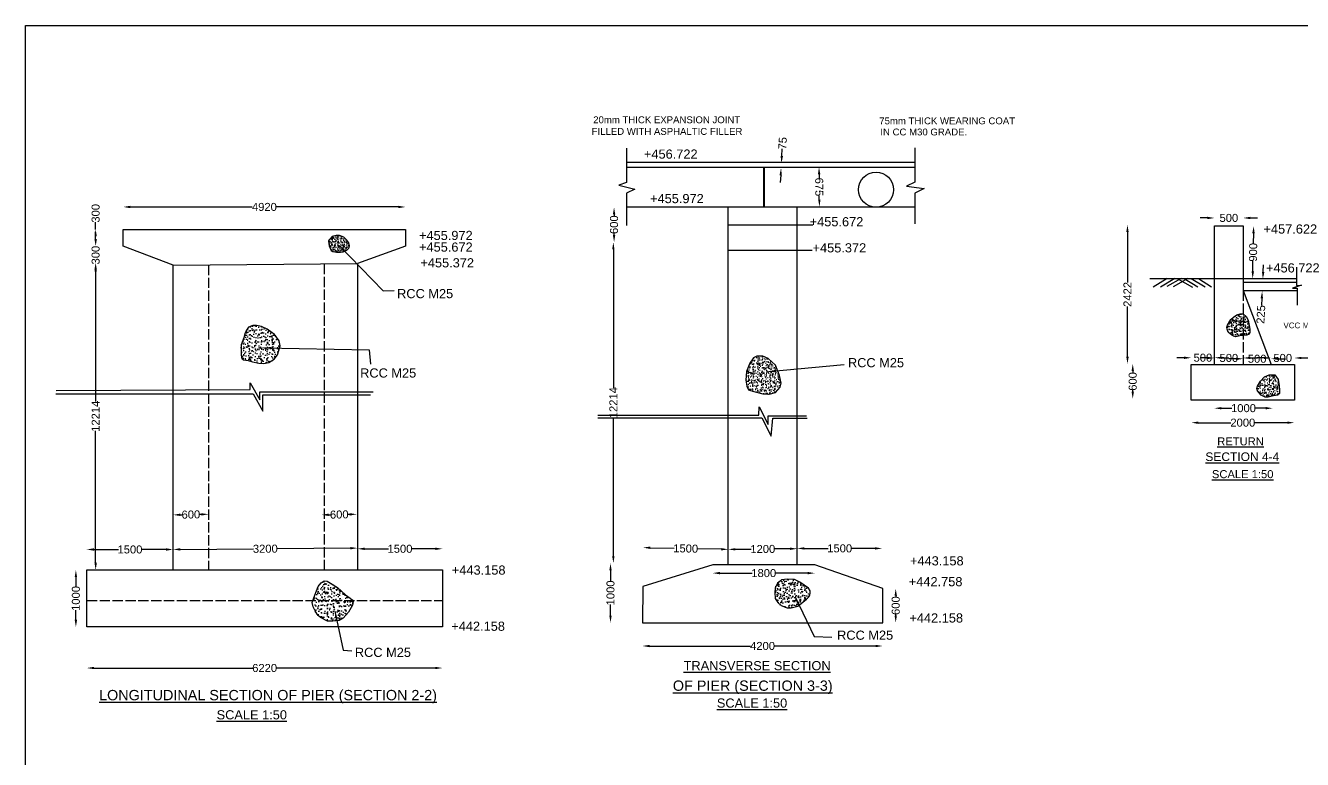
# Model space of a CAD drawing. Header units: millimetres. Extents: x 1974 to 36767, y 1603 to 27337.
# Drawn here: x 1974 to 24305, y 14507 to 27337 of the extents above; entities that cross this region are included whole.
import ezdxf

# ---------------------------------------------------------------- set-up
doc = ezdxf.new("R2010")
doc.units = ezdxf.units.MM
doc.header["$MEASUREMENT"] = 0
doc.linetypes.add('ACAD_ISO02W100', pattern=[15, 12, -3])
for name, color, linetype in [('DIMENSION', 7, 'Continuous'), ('DRAWING', 7, 'Continuous'), ('TEXT', 7, 'Continuous')]:
    doc.layers.add(name, color=color, linetype=linetype)
doc.styles.get("Standard").update_dxf_attribs({"font": 'arial.ttf'})
doc.dimstyles.get("Standard").update_dxf_attribs({"dimtxt": 140, "dimasz": 125, "dimexe": 0.18, "dimexo": 0.0625, "dimgap": 0.09, "dimtad": 0, "dimdec": 0, "dimzin": 0, "dimdsep": 46, "dimtxsty": 'Standard', "dimcen": 0.09, "dimse1": 1, "dimse2": 1, "dimadec": 0, "dimazin": 0, "dimtfac": 1, "dimtdec": 0, "dimtofl": 0, "dimtmove": 0, "dimatfit": 3, "dimfxl": 1, "dimtolj": 1, "dimtzin": 0, "dimarcsym": 0})
pattern_1 = [(50, (0, 0), (143.45204, -12.55043), [15, -165]), (355, (0, 0), (-27.7503, 150.4384), [12, -132]), (100.4514, (11.95, -1.05), (115.7019, 137.8879), [12.748, -140.2284]), (46.1842, (0, 40), (213.4482, -33.1038), [22.5, -247.5]), (96.6356, (17.79, 37.24), (186.9325, 194.8236), [19.122, -210.3426]), (351.1842, (0, 40), (186.9324, 194.8237), [18, -198]), (21, (20, 30), (119.3814, -80.5238), [15, -165]), (326, (20, 30), (48.6631, 145.03), [12, -132]), (71.4514, (29.95, 23.29), (168.0445, 64.5061), [12.748, -140.2284]), (37.5, (0, 0), (2.43197, 66.57877), [0, -130.4, 0, -134, 0, -132.5]), (7.5, (0, 0), (52.6139, 78.88234), [0, -76.4, 0, -127.4, 0, -50.5]), (327.5, (-44.6, 0), (106.76449, -4.51097), [0, -50, 0, -156, 0, -207]), (317.5, (-64.6, 0), (116.63723, 20.021), [0, -65, 0, -103.6, 0, -147])]
pattern_2 = [(50, (0, 0), (107.58903, -9.41282), [11.25, -123.75]), (355, (0, 0), (-20.8127, 112.82882), [9, -99]), (100.4514, (8.97, -0.78), (86.7764, 103.41593), [9.56103, -105.1713]), (46.1842, (0, 30), (160.08616, -24.82785), [16.875, -185.625]), (96.6356, (13.34, 27.93), (140.1994, 146.1177), [14.34154, -157.75695]), (351.1842, (0, 30), (140.1993, 146.1178), [13.5, -148.5]), (21, (15, 22.5), (89.53606, -60.39283), [11.25, -123.75]), (326, (15, 22.5), (36.4973, 108.7725), [9, -99]), (71.4514, (22.46, 17.47), (126.0334, 48.37957), [9.56103, -105.1713]), (37.5, (0, 0), (1.82398, 49.93408), [0, -97.8, 0, -100.5, 0, -99.375]), (7.5, (0, 0), (39.46043, 59.16176), [0, -57.3, 0, -95.55, 0, -37.875]), (327.5, (-33.45, 0), (80.073365, -3.38323), [0, -37.5, 0, -117, 0, -155.25]), (317.5, (-48.45, 0), (87.47793, 15.01575), [0, -48.75, 0, -77.7, 0, -110.25])]

# ---------------------------------------------------------------- blocks, each defined once
blk = doc.blocks.new('*D2')
at = {"layer": 'Defpoints', "color": 0, "transparency": 16777216}
for p in [(8618, 24165), (3684, 23770), (8618, 23770)]:
    blk.add_point(p, dxfattribs=at)
at = {"layer": 'DIMENSION', "color": 0, "lineweight": -2, "transparency": 16777216}
for p, q in [((3809, 24165), (5939, 24165)), ((8493, 24165), (6362, 24165))]:
    blk.add_line(p, q, dxfattribs=at)
at = {"layer": 'DIMENSION', "color": 0, "transparency": 16777216}
for points in [[(3809, 24186), (3809, 24144), (3684, 24165)], [(8493, 24186), (8493, 24144), (8618, 24165)]]:
    blk.add_solid(points, dxfattribs=at)
at = {"layer": 'DIMENSION', "color": 0, "transparency": 16777216, "insert": (6151, 24165), "char_height": 140, "attachment_point": 5}
blk.add_mtext('\\A1;4920', dxfattribs=at)
blk = doc.blocks.new('*D3')
at = {"layer": 'Defpoints', "color": 0, "transparency": 16777216}
for p in [(3045, 16823), (9265, 16823), (9265, 16105)]:
    blk.add_point(p, dxfattribs=at)
at = {"layer": 'DIMENSION', "color": 0, "lineweight": -2, "transparency": 16777216}
for p, q in [((3170, 16105), (5946, 16105)), ((9140, 16105), (6364, 16105))]:
    blk.add_line(p, q, dxfattribs=at)
at = {"layer": 'DIMENSION', "color": 0, "transparency": 16777216}
for points in [[(3170, 16126), (3170, 16085), (3045, 16105)], [(9140, 16126), (9140, 16085), (9265, 16105)]]:
    blk.add_solid(points, dxfattribs=at)
at = {"layer": 'DIMENSION', "color": 0, "transparency": 16777216, "insert": (6155, 16105), "char_height": 140, "attachment_point": 5}
blk.add_mtext('\\A1;6220', dxfattribs=at)
blk = doc.blocks.new('*D4')
at = {"layer": 'Defpoints', "color": 0, "transparency": 16777216}
for p in [(2854, 17819), (3045, 17819), (3045, 16823)]:
    blk.add_point(p, dxfattribs=at)
at = {"layer": 'DIMENSION', "color": 0, "lineweight": -2, "transparency": 16777216}
for p, q in [((2854, 17694), (2854, 17524)), ((2854, 16948), (2854, 17119))]:
    blk.add_line(p, q, dxfattribs=at)
at = {"layer": 'DIMENSION', "color": 0, "transparency": 16777216}
for points in [[(2833, 17694), (2875, 17694), (2854, 17819)], [(2833, 16948), (2875, 16948), (2854, 16823)]]:
    blk.add_solid(points, dxfattribs=at)
at = {"layer": 'DIMENSION', "color": 0, "transparency": 16777216, "insert": (2854, 17321), "char_height": 140, "attachment_point": 5, "rotation": 90}
blk.add_mtext('\\A1;1000', dxfattribs=at)
blk = doc.blocks.new('*D5')
at = {"layer": 'Defpoints', "color": 0, "transparency": 16777216}
for p in [(4555, 18177), (3045, 17819), (4555, 17819)]:
    blk.add_point(p, dxfattribs=at)
at = {"layer": 'DIMENSION', "color": 0, "lineweight": -2, "transparency": 16777216}
for p, q in [((3170, 18177), (3598, 18177)), ((4430, 18177), (4002, 18177))]:
    blk.add_line(p, q, dxfattribs=at)
at = {"layer": 'DIMENSION', "color": 0, "transparency": 16777216}
for points in [[(3170, 18198), (3170, 18156), (3045, 18177)], [(4430, 18198), (4430, 18156), (4555, 18177)]]:
    blk.add_solid(points, dxfattribs=at)
at = {"layer": 'DIMENSION', "color": 0, "transparency": 16777216, "insert": (3800, 18177), "char_height": 140, "attachment_point": 5}
blk.add_mtext('\\A1;1500', dxfattribs=at)
blk = doc.blocks.new('*D6')
at = {"layer": 'Defpoints', "color": 0, "transparency": 16777216}
for p in [(4555, 18821), (5173, 18832), (5174, 18793)]:
    blk.add_point(p, dxfattribs=at)
at = {"layer": 'DIMENSION', "color": 0, "lineweight": -2, "transparency": 16777216}
for p, q in [((4680, 18784), (4710, 18785)), ((5049, 18791), (5019, 18791))]:
    blk.add_line(p, q, dxfattribs=at)
at = {"layer": 'DIMENSION', "color": 0, "transparency": 16777216}
for points in [[(4680, 18805), (4681, 18763), (4555, 18782)], [(5048, 18812), (5049, 18770), (5174, 18793)]]:
    blk.add_solid(points, dxfattribs=at)
at = {"layer": 'DIMENSION', "color": 0, "transparency": 16777216, "insert": (4865, 18788), "char_height": 140, "attachment_point": 5, "rotation": 1.0738}
blk.add_mtext('\\A1;600', dxfattribs=at)
blk = doc.blocks.new('*D7')
at = {"layer": 'Defpoints', "color": 0, "transparency": 16777216}
for p in [(4555, 18177), (7779, 18201), (7779, 18200)]:
    blk.add_point(p, dxfattribs=at)
at = {"layer": 'DIMENSION', "color": 0, "lineweight": -2, "transparency": 16777216}
for p, q in [((4680, 18179), (5958, 18188)), ((7654, 18200), (6376, 18191))]:
    blk.add_line(p, q, dxfattribs=at)
at = {"layer": 'DIMENSION', "color": 0, "transparency": 16777216}
for points in [[(4679, 18200), (4680, 18158), (4555, 18178)], [(7654, 18221), (7654, 18179), (7779, 18201)]]:
    blk.add_solid(points, dxfattribs=at)
at = {"layer": 'DIMENSION', "color": 0, "transparency": 16777216, "insert": (6167, 18190), "char_height": 140, "attachment_point": 5, "rotation": 0.412}
blk.add_mtext('\\A1;3200', dxfattribs=at)
blk = doc.blocks.new('*D8')
at = {"layer": 'Defpoints', "color": 0, "transparency": 16777216}
for p in [(9265, 18189), (7779, 17819), (9265, 17819)]:
    blk.add_point(p, dxfattribs=at)
at = {"layer": 'DIMENSION', "color": 0, "lineweight": -2, "transparency": 16777216}
for p, q in [((7904, 18189), (8320, 18189)), ((9140, 18189), (8725, 18189))]:
    blk.add_line(p, q, dxfattribs=at)
at = {"layer": 'DIMENSION', "color": 0, "transparency": 16777216}
for points in [[(7904, 18210), (7904, 18168), (7779, 18189)], [(9140, 18210), (9140, 18168), (9265, 18189)]]:
    blk.add_solid(points, dxfattribs=at)
at = {"layer": 'DIMENSION', "color": 0, "transparency": 16777216, "insert": (8522, 18189), "char_height": 140, "attachment_point": 5}
blk.add_mtext('\\A1;1500', dxfattribs=at)
blk = doc.blocks.new('*D9')
at = {"layer": 'Defpoints', "color": 0, "transparency": 16777216}
for p in [(7150, 18821), (7768, 18832), (7769, 18793)]:
    blk.add_point(p, dxfattribs=at)
at = {"layer": 'DIMENSION', "color": 0, "lineweight": -2, "transparency": 16777216}
for p, q in [((7275, 18784), (7305, 18785)), ((7644, 18791), (7615, 18791))]:
    blk.add_line(p, q, dxfattribs=at)
at = {"layer": 'DIMENSION', "color": 0, "transparency": 16777216}
for points in [[(7275, 18805), (7276, 18763), (7150, 18782)], [(7644, 18812), (7644, 18770), (7769, 18793)]]:
    blk.add_solid(points, dxfattribs=at)
at = {"layer": 'DIMENSION', "color": 0, "transparency": 16777216, "insert": (7460, 18788), "char_height": 140, "attachment_point": 5, "rotation": 1.0738}
blk.add_mtext('\\A1;600', dxfattribs=at)
blk = doc.blocks.new('*D10')
at = {"layer": 'Defpoints', "color": 0, "transparency": 16777216}
for p in [(3045, 23193), (3200, 23193), (3045, 17819)]:
    blk.add_point(p, dxfattribs=at)
at = {"layer": 'DIMENSION', "color": 0, "lineweight": -2, "transparency": 16777216}
for p, q in [((3200, 23068), (3200, 20763)), ((3200, 17944), (3200, 20250))]:
    blk.add_line(p, q, dxfattribs=at)
at = {"layer": 'DIMENSION', "color": 0, "transparency": 16777216}
for points in [[(3179, 23068), (3221, 23068), (3200, 23193)], [(3179, 17944), (3221, 17944), (3200, 17819)]]:
    blk.add_solid(points, dxfattribs=at)
at = {"layer": 'DIMENSION', "color": 0, "transparency": 16777216, "insert": (3200, 20506), "char_height": 140, "attachment_point": 5, "rotation": 90}
blk.add_mtext('\\A1;12214', dxfattribs=at)
blk = doc.blocks.new('*D11')
at = {"layer": 'Defpoints', "color": 0, "transparency": 16777216}
for p in [(2746, 23479), (2746, 23167), (3200, 23167)]:
    blk.add_point(p, dxfattribs=at)
at = {"layer": 'DIMENSION', "color": 0, "lineweight": -2, "transparency": 16777216}
for p, q in [((3200, 23604), (3200, 23729)), ((3200, 23042), (3200, 22917))]:
    blk.add_line(p, q, dxfattribs=at)
at = {"layer": 'DIMENSION', "color": 0, "transparency": 16777216}
for points in [[(3179, 23604), (3221, 23604), (3200, 23479)], [(3179, 23042), (3221, 23042), (3200, 23167)]]:
    blk.add_solid(points, dxfattribs=at)
at = {"layer": 'DIMENSION', "color": 0, "transparency": 16777216, "insert": (3200, 23323), "char_height": 140, "attachment_point": 5, "rotation": 90}
blk.add_mtext('\\A1;300', dxfattribs=at)
blk = doc.blocks.new('*D12')
at = {"layer": 'Defpoints', "color": 0, "transparency": 16777216}
for p in [(2746, 23774), (3200, 23774), (2746, 23479)]:
    blk.add_point(p, dxfattribs=at)
at = {"layer": 'DIMENSION', "color": 0, "lineweight": -2, "transparency": 16777216}
for p, q in [((3200, 23774), (3200, 23899)), ((3200, 23604), (3200, 23649))]:
    blk.add_line(p, q, dxfattribs=at)
at = {"layer": 'DIMENSION', "color": 0, "transparency": 16777216}
for points in [[(3179, 23649), (3221, 23649), (3200, 23774)], [(3179, 23604), (3221, 23604), (3200, 23479)]]:
    blk.add_solid(points, dxfattribs=at)
at = {"layer": 'DIMENSION', "color": 0, "transparency": 16777216, "insert": (3200, 24054), "char_height": 140, "attachment_point": 5, "rotation": 90}
blk.add_mtext('\\A1;300', dxfattribs=at)
blk = doc.blocks.new('*D13')
at = {"layer": 'Defpoints', "color": 0, "transparency": 16777216}
for p in [(12761, 16897), (16965, 16897), (16965, 16490)]:
    blk.add_point(p, dxfattribs=at)
at = {"layer": 'DIMENSION', "color": 0, "lineweight": -2, "transparency": 16777216}
for p, q in [((12886, 16490), (14651, 16490)), ((16840, 16490), (15075, 16490))]:
    blk.add_line(p, q, dxfattribs=at)
at = {"layer": 'DIMENSION', "color": 0, "transparency": 16777216}
for points in [[(12886, 16510), (12886, 16469), (12761, 16490)], [(16840, 16510), (16840, 16469), (16965, 16490)]]:
    blk.add_solid(points, dxfattribs=at)
at = {"layer": 'DIMENSION', "color": 0, "transparency": 16777216, "insert": (14863, 16490), "char_height": 140, "attachment_point": 5}
blk.add_mtext('\\A1;4200', dxfattribs=at)
blk = doc.blocks.new('*D14')
at = {"layer": 'Defpoints', "color": 0, "transparency": 16777216}
for p in [(12204, 17938), (12761, 17938), (12761, 16897)]:
    blk.add_point(p, dxfattribs=at)
at = {"layer": 'DIMENSION', "color": 0, "lineweight": -2, "transparency": 16777216}
for p, q in [((12204, 17813), (12204, 17620)), ((12204, 17022), (12204, 17215))]:
    blk.add_line(p, q, dxfattribs=at)
at = {"layer": 'DIMENSION', "color": 0, "transparency": 16777216}
for points in [[(12183, 17813), (12224, 17813), (12204, 17938)], [(12183, 17022), (12224, 17022), (12204, 16897)]]:
    blk.add_solid(points, dxfattribs=at)
at = {"layer": 'DIMENSION', "color": 0, "transparency": 16777216, "insert": (12204, 17418), "char_height": 140, "attachment_point": 5, "rotation": 90}
blk.add_mtext('\\A1;1000', dxfattribs=at)
blk = doc.blocks.new('*D15')
at = {"layer": 'Defpoints', "color": 0, "transparency": 16777216}
for p in [(16965, 17494), (17192, 17494), (16965, 16897)]:
    blk.add_point(p, dxfattribs=at)
at = {"layer": 'DIMENSION', "color": 0, "lineweight": -2, "transparency": 16777216}
for p, q in [((17192, 17369), (17192, 17350)), ((17192, 17022), (17192, 17041))]:
    blk.add_line(p, q, dxfattribs=at)
at = {"layer": 'DIMENSION', "color": 0, "transparency": 16777216}
for points in [[(17171, 17369), (17213, 17369), (17192, 17494)], [(17171, 17022), (17213, 17022), (17192, 16897)]]:
    blk.add_solid(points, dxfattribs=at)
at = {"layer": 'DIMENSION', "color": 0, "transparency": 16777216, "insert": (17192, 17196), "char_height": 140, "attachment_point": 5, "rotation": 90}
blk.add_mtext('\\A1;600', dxfattribs=at)
blk = doc.blocks.new('*D16')
at = {"layer": 'Defpoints', "color": 0, "transparency": 16777216}
for p in [(13991, 17907), (15777, 17907), (15777, 17764)]:
    blk.add_point(p, dxfattribs=at)
at = {"layer": 'DIMENSION', "color": 0, "lineweight": -2, "transparency": 16777216}
for p, q in [((14116, 17764), (14682, 17764)), ((15652, 17764), (15086, 17764))]:
    blk.add_line(p, q, dxfattribs=at)
at = {"layer": 'DIMENSION', "color": 0, "transparency": 16777216}
for points in [[(14116, 17785), (14116, 17743), (13991, 17764)], [(15652, 17785), (15652, 17743), (15777, 17764)]]:
    blk.add_solid(points, dxfattribs=at)
at = {"layer": 'DIMENSION', "color": 0, "transparency": 16777216, "insert": (14884, 17764), "char_height": 140, "attachment_point": 5}
blk.add_mtext('\\A1;1800', dxfattribs=at)
blk = doc.blocks.new('*D17')
at = {"layer": 'Defpoints', "color": 0, "transparency": 16777216}
for p in [(12773, 18212), (14264, 18180), (14264, 18179)]:
    blk.add_point(p, dxfattribs=at)
at = {"layer": 'DIMENSION', "color": 0, "lineweight": -2, "transparency": 16777216}
for p, q in [((12898, 18208), (13316, 18199)), ((14139, 18181), (13721, 18190))]:
    blk.add_line(p, q, dxfattribs=at)
at = {"layer": 'DIMENSION', "color": 0, "transparency": 16777216}
for points in [[(12898, 18228), (12898, 18187), (12773, 18210)], [(14140, 18202), (14139, 18160), (14264, 18179)]]:
    blk.add_solid(points, dxfattribs=at)
at = {"layer": 'DIMENSION', "color": 0, "transparency": 16777216, "insert": (13519, 18194), "char_height": 140, "attachment_point": 5, "rotation": 358.7861}
blk.add_mtext('\\A1;1500', dxfattribs=at)
blk = doc.blocks.new('*D18')
at = {"layer": 'Defpoints', "color": 0, "transparency": 16777216}
for p in [(14264, 18179), (15470, 18191), (15470, 18191)]:
    blk.add_point(p, dxfattribs=at)
at = {"layer": 'DIMENSION', "color": 0, "lineweight": -2, "transparency": 16777216}
for p, q in [((14389, 18180), (14665, 18183)), ((15345, 18189), (15069, 18187))]:
    blk.add_line(p, q, dxfattribs=at)
at = {"layer": 'DIMENSION', "color": 0, "transparency": 16777216}
for points in [[(14389, 18201), (14389, 18159), (14264, 18179)], [(15345, 18210), (15345, 18169), (15470, 18191)]]:
    blk.add_solid(points, dxfattribs=at)
at = {"layer": 'DIMENSION', "color": 0, "transparency": 16777216, "insert": (14867, 18185), "char_height": 140, "attachment_point": 5, "rotation": 0.579}
blk.add_mtext('\\A1;1200', dxfattribs=at)
blk = doc.blocks.new('*D19')
at = {"layer": 'Defpoints', "color": 0, "transparency": 16777216}
for p in [(15470, 18191), (16955, 18196), (16955, 18191)]:
    blk.add_point(p, dxfattribs=at)
at = {"layer": 'DIMENSION', "color": 0, "lineweight": -2, "transparency": 16777216}
for p, q in [((15595, 18196), (16010, 18196)), ((16830, 18196), (16415, 18196))]:
    blk.add_line(p, q, dxfattribs=at)
at = {"layer": 'DIMENSION', "color": 0, "transparency": 16777216}
for points in [[(15595, 18217), (15595, 18175), (15470, 18196)], [(16830, 18217), (16830, 18175), (16955, 18196)]]:
    blk.add_solid(points, dxfattribs=at)
at = {"layer": 'DIMENSION', "color": 0, "transparency": 16777216, "insert": (16212, 18196), "char_height": 140, "attachment_point": 5}
blk.add_mtext('\\A1;1500', dxfattribs=at)
blk = doc.blocks.new('*D20')
at = {"layer": 'Defpoints', "color": 0, "transparency": 16777216}
for p in [(12204, 23549), (12254, 23549), (12204, 17938)]:
    blk.add_point(p, dxfattribs=at)
at = {"layer": 'DIMENSION', "color": 0, "lineweight": -2, "transparency": 16777216}
for p, q in [((12254, 23424), (12254, 21000)), ((12254, 18063), (12254, 20487))]:
    blk.add_line(p, q, dxfattribs=at)
at = {"layer": 'DIMENSION', "color": 0, "transparency": 16777216}
for points in [[(12233, 23424), (12274, 23424), (12254, 23549)], [(12233, 18063), (12274, 18063), (12254, 17938)]]:
    blk.add_solid(points, dxfattribs=at)
at = {"layer": 'DIMENSION', "color": 0, "transparency": 16777216, "insert": (12254, 20744), "char_height": 140, "attachment_point": 5, "rotation": 90}
blk.add_mtext('\\A1;12214', dxfattribs=at)
blk = doc.blocks.new('*D21')
at = {"layer": 'Defpoints', "color": 0, "transparency": 16777216}
for p in [(12254, 24161), (12266, 24161), (12254, 23549)]:
    blk.add_point(p, dxfattribs=at)
at = {"layer": 'DIMENSION', "color": 0, "lineweight": -2, "transparency": 16777216}
for p, q in [((12266, 24036), (12266, 24010)), ((12266, 23674), (12266, 23700))]:
    blk.add_line(p, q, dxfattribs=at)
at = {"layer": 'DIMENSION', "color": 0, "transparency": 16777216}
for points in [[(12246, 24036), (12287, 24036), (12266, 24161)], [(12246, 23674), (12287, 23674), (12266, 23549)]]:
    blk.add_solid(points, dxfattribs=at)
at = {"layer": 'DIMENSION', "color": 0, "transparency": 16777216, "insert": (12266, 23855), "char_height": 140, "attachment_point": 5, "rotation": 90}
blk.add_mtext('\\A1;600', dxfattribs=at)
blk = doc.blocks.new('*D22')
at = {"layer": 'Defpoints', "color": 0, "transparency": 16777216}
for p in [(15851, 24863), (15877, 24863), (15884, 24167)]:
    blk.add_point(p, dxfattribs=at)
at = {"layer": 'DIMENSION', "color": 0, "lineweight": -2, "transparency": 16777216}
for p, q in [((15852, 24738), (15853, 24671)), ((15856, 24292), (15856, 24359))]:
    blk.add_line(p, q, dxfattribs=at)
at = {"layer": 'DIMENSION', "color": 0, "transparency": 16777216}
for points in [[(15873, 24738), (15831, 24738), (15851, 24863)], [(15877, 24292), (15836, 24292), (15858, 24167)]]:
    blk.add_solid(points, dxfattribs=at)
at = {"layer": 'DIMENSION', "color": 0, "transparency": 16777216, "insert": (15854, 24515), "char_height": 140, "attachment_point": 5, "rotation": 270.5415}
blk.add_mtext('\\A1;675', dxfattribs=at)
blk = doc.blocks.new('*D23')
at = {"layer": 'Defpoints', "color": 0, "transparency": 16777216}
for p in [(14886, 24863), (14891, 24948), (15193, 24929)]:
    blk.add_point(p, dxfattribs=at)
at = {"layer": 'DIMENSION', "color": 0, "lineweight": -2, "transparency": 16777216}
for p, q in [((15200, 25054), (15208, 25179)), ((15180, 24720), (15172, 24595))]:
    blk.add_line(p, q, dxfattribs=at)
at = {"layer": 'DIMENSION', "color": 0, "transparency": 16777216}
for points in [[(15179, 25055), (15221, 25053), (15193, 24929)], [(15159, 24721), (15201, 24719), (15187, 24845)]]:
    blk.add_solid(points, dxfattribs=at)
at = {"layer": 'DIMENSION', "color": 0, "transparency": 16777216, "insert": (15214, 25279), "char_height": 140, "attachment_point": 5, "rotation": 86.5135}
blk.add_mtext('\\A1;75', dxfattribs=at)
blk = doc.blocks.new('*D24')
at = {"layer": 'Defpoints', "color": 0, "transparency": 16777216}
for p in [(22361, 20790), (24163, 20790), (24163, 20394)]:
    blk.add_point(p, dxfattribs=at)
at = {"layer": 'DIMENSION', "color": 0, "lineweight": -2, "transparency": 16777216}
for p, q in [((22486, 20394), (23052, 20394)), ((24038, 20394), (23472, 20394))]:
    blk.add_line(p, q, dxfattribs=at)
at = {"layer": 'DIMENSION', "color": 0, "transparency": 16777216}
for points in [[(22486, 20415), (22486, 20373), (22361, 20394)], [(24038, 20415), (24038, 20373), (24163, 20394)]]:
    blk.add_solid(points, dxfattribs=at)
at = {"layer": 'DIMENSION', "color": 0, "transparency": 16777216, "insert": (23262, 20394), "char_height": 140, "attachment_point": 5}
blk.add_mtext('\\A1;2000', dxfattribs=at)
blk = doc.blocks.new('*D25')
at = {"layer": 'Defpoints', "color": 0, "transparency": 16777216}
for p in [(22764, 20790), (23785, 20790), (23785, 20647)]:
    blk.add_point(p, dxfattribs=at)
at = {"layer": 'DIMENSION', "color": 0, "lineweight": -2, "transparency": 16777216}
for p, q in [((22889, 20647), (23072, 20647)), ((23660, 20647), (23477, 20647))]:
    blk.add_line(p, q, dxfattribs=at)
at = {"layer": 'DIMENSION', "color": 0, "transparency": 16777216}
for points in [[(22889, 20668), (22889, 20626), (22764, 20647)], [(23660, 20668), (23660, 20626), (23785, 20647)]]:
    blk.add_solid(points, dxfattribs=at)
at = {"layer": 'DIMENSION', "color": 0, "transparency": 16777216, "insert": (23274, 20647), "char_height": 140, "attachment_point": 5}
blk.add_mtext('\\A1;1000', dxfattribs=at)
blk = doc.blocks.new('*D26')
at = {"layer": 'Defpoints', "color": 0, "transparency": 16777216}
for p in [(22767, 21529), (22361, 21408), (22767, 21408)]:
    blk.add_point(p, dxfattribs=at)
at = {"layer": 'DIMENSION', "color": 0, "lineweight": -2, "transparency": 16777216}
for p, q in [((22236, 21529), (22111, 21529)), ((22892, 21529), (23017, 21529))]:
    blk.add_line(p, q, dxfattribs=at)
at = {"layer": 'DIMENSION', "color": 0, "transparency": 16777216}
for points in [[(22236, 21550), (22236, 21508), (22361, 21529)], [(22892, 21550), (22892, 21508), (22767, 21529)]]:
    blk.add_solid(points, dxfattribs=at)
at = {"layer": 'DIMENSION', "color": 0, "transparency": 16777216, "insert": (22564, 21529), "char_height": 140, "attachment_point": 5}
blk.add_mtext('\\A1;500', dxfattribs=at)
blk = doc.blocks.new('*D27')
at = {"layer": 'Defpoints', "color": 0, "transparency": 16777216}
for p in [(23269, 21525), (22767, 21408), (23269, 21408)]:
    blk.add_point(p, dxfattribs=at)
at = {"layer": 'DIMENSION', "color": 0, "lineweight": -2, "transparency": 16777216}
for p, q in [((22642, 21525), (22517, 21525)), ((23394, 21525), (23519, 21525))]:
    blk.add_line(p, q, dxfattribs=at)
at = {"layer": 'DIMENSION', "color": 0, "transparency": 16777216}
for points in [[(22642, 21546), (22642, 21505), (22767, 21525)], [(23394, 21546), (23394, 21505), (23269, 21525)]]:
    blk.add_solid(points, dxfattribs=at)
at = {"layer": 'DIMENSION', "color": 0, "transparency": 16777216, "insert": (23018, 21525), "char_height": 140, "attachment_point": 5}
blk.add_mtext('\\A1;500', dxfattribs=at)
blk = doc.blocks.new('*D28')
at = {"layer": 'Defpoints', "color": 0, "transparency": 16777216}
for p in [(23757, 21511), (23269, 21408), (23757, 21408)]:
    blk.add_point(p, dxfattribs=at)
at = {"layer": 'DIMENSION', "color": 0, "lineweight": -2, "transparency": 16777216}
for p, q in [((23144, 21511), (23019, 21511)), ((23882, 21511), (24007, 21511))]:
    blk.add_line(p, q, dxfattribs=at)
at = {"layer": 'DIMENSION', "color": 0, "transparency": 16777216}
for points in [[(23144, 21532), (23144, 21490), (23269, 21511)], [(23882, 21532), (23882, 21490), (23757, 21511)]]:
    blk.add_solid(points, dxfattribs=at)
at = {"layer": 'DIMENSION', "color": 0, "transparency": 16777216, "insert": (23513, 21511), "char_height": 140, "attachment_point": 5}
blk.add_mtext('\\A1;500', dxfattribs=at)
blk = doc.blocks.new('*D29')
at = {"layer": 'Defpoints', "color": 0, "transparency": 16777216}
for p in [(24163, 21525), (23757, 21408), (24163, 21408)]:
    blk.add_point(p, dxfattribs=at)
at = {"layer": 'DIMENSION', "color": 0, "lineweight": -2, "transparency": 16777216}
for p, q in [((23632, 21525), (23507, 21525)), ((24288, 21525), (24413, 21525))]:
    blk.add_line(p, q, dxfattribs=at)
at = {"layer": 'DIMENSION', "color": 0, "transparency": 16777216}
for points in [[(23632, 21546), (23632, 21505), (23757, 21525)], [(24288, 21546), (24288, 21505), (24163, 21525)]]:
    blk.add_solid(points, dxfattribs=at)
at = {"layer": 'DIMENSION', "color": 0, "transparency": 16777216, "insert": (23960, 21525), "char_height": 140, "attachment_point": 5}
blk.add_mtext('\\A1;500', dxfattribs=at)
blk = doc.blocks.new('*D30')
at = {"layer": 'Defpoints', "color": 0, "transparency": 16777216}
for p in [(21249, 21421), (21337, 21421), (21249, 20810)]:
    blk.add_point(p, dxfattribs=at)
at = {"layer": 'DIMENSION', "color": 0, "lineweight": -2, "transparency": 16777216}
for p, q in [((21337, 21296), (21337, 21270)), ((21337, 20935), (21337, 20960))]:
    blk.add_line(p, q, dxfattribs=at)
at = {"layer": 'DIMENSION', "color": 0, "transparency": 16777216}
for points in [[(21316, 21296), (21358, 21296), (21337, 21421)], [(21316, 20935), (21358, 20935), (21337, 20810)]]:
    blk.add_solid(points, dxfattribs=at)
at = {"layer": 'DIMENSION', "color": 0, "transparency": 16777216, "insert": (21337, 21115), "char_height": 140, "attachment_point": 5, "rotation": 90}
blk.add_mtext('\\A1;600', dxfattribs=at)
blk = doc.blocks.new('*D31')
at = {"layer": 'Defpoints', "color": 0, "transparency": 16777216}
for p in [(21245, 23851), (21337, 23851), (21337, 21421)]:
    blk.add_point(p, dxfattribs=at)
at = {"layer": 'DIMENSION', "color": 0, "lineweight": -2, "transparency": 16777216}
for p, q in [((21245, 23726), (21245, 22846)), ((21245, 21546), (21245, 22426))]:
    blk.add_line(p, q, dxfattribs=at)
at = {"layer": 'DIMENSION', "color": 0, "transparency": 16777216}
for points in [[(21224, 23726), (21266, 23726), (21245, 23851)], [(21224, 21546), (21266, 21546), (21245, 21421)]]:
    blk.add_solid(points, dxfattribs=at)
at = {"layer": 'DIMENSION', "color": 0, "transparency": 16777216, "insert": (21245, 22636), "char_height": 140, "attachment_point": 5, "rotation": 90}
blk.add_mtext('\\A1;2422', dxfattribs=at)
blk = doc.blocks.new('*D32')
at = {"layer": 'Defpoints', "color": 0, "transparency": 16777216}
for p in [(23269, 23973), (22767, 23834), (23269, 23834)]:
    blk.add_point(p, dxfattribs=at)
at = {"layer": 'DIMENSION', "color": 0, "lineweight": -2, "transparency": 16777216}
for p, q in [((22642, 23973), (22517, 23973)), ((23394, 23973), (23519, 23973))]:
    blk.add_line(p, q, dxfattribs=at)
at = {"layer": 'DIMENSION', "color": 0, "transparency": 16777216}
for points in [[(22642, 23994), (22642, 23952), (22767, 23973)], [(23394, 23994), (23394, 23952), (23269, 23973)]]:
    blk.add_solid(points, dxfattribs=at)
at = {"layer": 'DIMENSION', "color": 0, "transparency": 16777216, "insert": (23018, 23973), "char_height": 140, "attachment_point": 5}
blk.add_mtext('\\A1;500', dxfattribs=at)
blk = doc.blocks.new('*D33')
at = {"layer": 'Defpoints', "color": 0, "transparency": 16777216}
for p in [(23269, 23834), (23252, 22917), (23434, 22914)]:
    blk.add_point(p, dxfattribs=at)
at = {"layer": 'DIMENSION', "color": 0, "lineweight": -2, "transparency": 16777216}
for p, q in [((23449, 23705), (23446, 23527)), ((23437, 23039), (23440, 23218))]:
    blk.add_line(p, q, dxfattribs=at)
at = {"layer": 'DIMENSION', "color": 0, "transparency": 16777216}
for points in [[(23428, 23706), (23470, 23705), (23451, 23830)], [(23416, 23039), (23458, 23038), (23434, 22914)]]:
    blk.add_solid(points, dxfattribs=at)
at = {"layer": 'DIMENSION', "color": 0, "transparency": 16777216, "insert": (23443, 23372), "char_height": 140, "attachment_point": 5, "rotation": 88.9458}
blk.add_mtext('\\A1;900', dxfattribs=at)
blk = doc.blocks.new('*D34')
at = {"layer": 'Defpoints', "color": 0, "transparency": 16777216}
for p in [(23434, 22914), (23423, 22702), (23601, 22692)]:
    blk.add_point(p, dxfattribs=at)
at = {"layer": 'DIMENSION', "color": 0, "lineweight": -2, "transparency": 16777216}
for p, q in [((23619, 23029), (23626, 23154)), ((23594, 22568), (23587, 22443))]:
    blk.add_line(p, q, dxfattribs=at)
at = {"layer": 'DIMENSION', "color": 0, "transparency": 16777216}
for points in [[(23598, 23030), (23640, 23028), (23612, 22904)], [(23573, 22569), (23615, 22566), (23601, 22692)]]:
    blk.add_solid(points, dxfattribs=at)
at = {"layer": 'DIMENSION', "color": 0, "transparency": 16777216, "insert": (23578, 22286), "char_height": 140, "attachment_point": 5, "rotation": 86.8526}
blk.add_mtext('\\A1;225', dxfattribs=at)

msp = doc.modelspace()

# ---------------------------------------------------------------- hatches: boundary and pattern name
at = {"layer": 'DRAWING'}
h = msp.add_hatch(dxfattribs=at)
h.set_pattern_fill('AR-CONC', color=256, scale=10)
h.set_pattern_definition([(50, (0, 0), (71.72602, -6.27521), [7.5, -82.5]), (355, (0, 0), (-13.87513, 75.21921), [6, -66]), (100.45144, (5.98, -0.52), (57.85088, 68.944), [6.37402, -70.11421]), (46.1842, (0, 20), (106.72413, -16.55193), [11.25, -123.75]), (96.63564, (8.89, 18.62), (93.4662, 97.41186), [9.56103, -105.17138]), (351.18416, (0, 20), (93.4662, 97.41186), [9, -99]), (21, (10, 15), (59.6907, -40.26189), [7.5, -82.5]), (326, (10, 15), (24.33153, 72.515), [6, -66]), (71.45144, (14.974, 11.645), (84.02224, 32.25312), [6.37402, -70.11421]), (37.5, (0, 0), (1.215986, 33.289385), [0, -65.2, 0, -67, 0, -66.25]), (7.5, (0, 0), (26.306954, 39.44117), [0, -38.2, 0, -63.7, 0, -25.25]), (327.5, (-22.3, 0), (53.382244, -2.255487), [0, -25, 0, -78, 0, -103.5]), (317.5, (-32.3, 0), (58.31862, 10.0105), [0, -32.5, 0, -51.8, 0, -73.5])])
h.paths.add_polyline_path([(7587.5, 23592.3), (7540.1, 23635), (7463.7, 23665.1), (7405.8, 23663.9), (7337.5, 23647.8), (7303.9, 23608.5), (7280.8, 23583), (7271.5, 23569.2), (7283.1, 23488.2), (7299.3, 23444.3), (7316.7, 23403.9), (7350.2, 23385.4), (7409.3, 23375), (7468.3, 23372.6), (7529.6, 23380.7), (7594.5, 23408.5), (7629.2, 23446.6), (7638.4, 23485.9), (7626.9, 23535.6)])
h = msp.add_hatch(dxfattribs=at)
h.set_pattern_fill('AR-CONC', color=256, scale=15, style=0)
h.set_pattern_definition(pattern_2)
h.paths.add_polyline_path([(23269.1, 22295.7), (23269, 22295.8), (23212.9, 22295.8), (23156.8, 22278.8), (23100.7, 22239.7), (23051.4, 22195.6), (22991.9, 22097.1), (22981.7, 22064.8), (22986.8, 22030.8), (23005.5, 21976.5), (23046.3, 21942.5), (23097.3, 21906.8), (23139.8, 21895), (23211.2, 21911.9), (23269.1, 21919.5)])
h.paths.add_polyline_path([(23354.1, 22183.7), (23318.3, 22251.6), (23269.1, 22295.7), (23269.1, 21919.5), (23275.8, 21920.4), (23330.2, 21925.5), (23364.3, 21937.4), (23383, 21973.1), (23383, 22030.8), (23372.8, 22095.4)])
h = msp.add_hatch(dxfattribs=at)
h.set_pattern_fill('AR-CONC', color=256, scale=20, style=0)
h.set_pattern_definition(pattern_1)
h.paths.add_polyline_path([(6324.9, 21938.2), (6201.7, 22028.4), (6100.4, 22074.6), (6014.5, 22092.2), (5946.3, 22092.2), (5873.7, 22061.4), (5851.6, 22030.6), (5816.4, 21964.6), (5792.2, 21876.7), (5743.8, 21753.5), (5743.8, 21672.2), (5746, 21593), (5750.4, 21524.8), (5781.2, 21494.1), (5869.3, 21480.9), (5941.9, 21458.9), (6054.2, 21432.5), (6140, 21430.3), (6228.1, 21445.7), (6320.5, 21502.8), (6382.2, 21579.8), (6404.2, 21656.8), (6424, 21740.3), (6410.8, 21826.1)])
h = msp.add_hatch(dxfattribs=at)
h.set_pattern_fill('AR-CONC', color=256, scale=15, style=0)
h.set_pattern_definition(pattern_2)
h.paths.add_polyline_path([(15158.5, 21219.5), (15090.1, 21397.7), (14963, 21514.9), (14865.2, 21558.9), (14760.1, 21558.9), (14703.9, 21529.6), (14640.3, 21434.3), (14584.1, 21290.3), (14569.4, 21136.5), (14586.5, 21031.5), (14615.9, 20968), (14708.8, 20938.7), (14867.7, 20899.6), (14980.1, 20889.9), (15090.1, 20921.6), (15168.3, 21014.4), (15190.3, 21085.2)])
h = msp.add_hatch(dxfattribs=at)
h.set_pattern_fill('AR-CONC', color=256, scale=15, style=0)
h.set_pattern_definition(pattern_2)
h.paths.add_polyline_path([(23882.2, 21150.9), (23822.9, 21228.2), (23781.7, 21230.7), (23722.4, 21228.2), (23639.9, 21197.3), (23570.3, 21117.4), (23516.1, 21032.5), (23505.8, 20993.8), (23518.7, 20952.6), (23580.6, 20877.9), (23655.3, 20839.3), (23706.9, 20841.9), (23799.7, 20862.5), (23866.7, 20875.4), (23905.4, 20903.7), (23905.4, 20960.3), (23900.3, 21045.3)])
h = msp.add_hatch(dxfattribs=at)
h.set_pattern_fill('AR-CONC', color=256, scale=20, style=0)
h.set_pattern_definition(pattern_1)
h.paths.add_polyline_path([(15664.1, 17500.3), (15515.5, 17607.5), (15420.5, 17655), (15294.6, 17657), (15201.7, 17644.7), (15168.6, 17624), (15123.2, 17586.9), (15084, 17508.6), (15077.8, 17426.1), (15084, 17318.8), (15127.4, 17248.7), (15187.2, 17199.2), (15292.5, 17155.9), (15362.7, 17155.9), (15478.3, 17186.9), (15631.1, 17306.5), (15678.6, 17358), (15690.9, 17386.9), (15697.1, 17413.7), (15693, 17457)])
h = msp.add_hatch(dxfattribs=at)
h.set_pattern_fill('AR-CONC', color=256, scale=20, style=0)
h.set_pattern_definition(pattern_1)
h.paths.add_polyline_path([(7429.7, 17512), (7251.5, 17626.3), (7195.6, 17628.9), (7142.4, 17594.4), (7091.9, 17527.9), (7030.7, 17376.5), (6999.6, 17285.2), (7693, 17285.2), (7687.7, 17296.8), (7650.5, 17326), (7568, 17381.8)])
h.paths.add_polyline_path([(7693, 17203.8), (7701, 17267.6), (7693, 17285.2), (6999.6, 17285.2), (6988.2, 17251.6), (7006.8, 17177.2), (7036, 17105.5), (7073.3, 17047), (7091.9, 17023.1), (7134.5, 16985.9), (7256.8, 16922.2), (7347.2, 16922.2), (7456.3, 16935.5), (7528.1, 16978), (7623.9, 17084.2)])

# ---------------------------------------------------------------- linework, layer by layer
msp.add_lwpolyline([(36765.6, 1603.3), (1973.7, 1603.3), (1973.7, 27336.5), (36765.6, 27336.5)], close=True)
for points in [[(12481.8, 25194.3), (12481.8, 24590), (12349.2, 24543.9), (12631.6, 24474.9), (12481.8, 24405.8), (12481.8, 23841.8)], [(17525, 25200.1), (17525, 24595.8), (17381, 24526.7), (17692.1, 24486.4), (17525, 24405.8), (17525, 23870.6)], [(12481.8, 24947.8), (17525, 24947.8)], [(12481.8, 24863.1), (17525, 24863.1)], [(14886.1, 24167.5), (14886.1, 24863.1)], [(14896.7, 24167.5), (14896.7, 24863.1)], [(12481.8, 24167.5), (17525, 24167.5)], [(14264.3, 17906.7), (14264.3, 24167.5)], [(15470.1, 17906.7), (15470.1, 24167.5)], [(4554.5, 17819.2), (4554.5, 23148.6), (3683.5, 23477.5), (3683.5, 23769.7), (8617.6, 23769.7), (8617.6, 23477.5), (7779.3, 23174), (7779.3, 17819.2)], [(14264.3, 23850.5), (15740.6, 23850.5)], [(22767.2, 21408.4), (22767.2, 23833.6), (23269.1, 23833.6), (23269.1, 22702.1), (23757.4, 21408.4)], [(14264.3, 23409.5), (15730.3, 23409.5)], [(4554.5, 23148.6), (7779.3, 23174)], [(24198.5, 23110.2), (24198.5, 22793.7), (24287.4, 22797.5), (24129, 22743.5), (24214, 22743.5), (24214, 22450.2)], [(21636.7, 22917.2), (24198.5, 22917.2)], [(21939.7, 22917.2), (21693, 22763.8)], [(22070.3, 22917.2), (21820, 22761.9)], [(22184.5, 22917.2), (21932.3, 22772.9)], [(22302.2, 22917.2), (22046.4, 22767.4)], [(22114.5, 22917.2), (22381.4, 22763.8)], [(22236, 22917.2), (22473.4, 22769.3)], [(22357.5, 22917.2), (22602.3, 22767.4)], [(22484.5, 22917.2), (22714.5, 22771.1)], [(23269.1, 22851.6), (24198.5, 22851.6)], [(23269.1, 22702.1), (24214, 22702.1)], [(2511.6, 20958.6), (5900.8, 20971.8), (5900.8, 21090.8), (6072.9, 20793.3), (6072.9, 20932.1), (8052, 20932.1)], [(2505, 20899.1), (5953.7, 20899.1), (6125.8, 20594.9), (6125.8, 20879.3), (8005.7, 20879.3)], [(11981.5, 20524.3), (14799.9, 20524.3), (14805.3, 20669.1), (14961, 20363.5), (14961, 20513.6), (15632.1, 20513.6)], [(11981.5, 20481.4), (14848.3, 20481.4), (15014.7, 20159.7), (15041.5, 20470.7), (15642.8, 20470.7)]]:
    msp.add_lwpolyline(points, dxfattribs=at)
for points in [[(7271.5, 23569.2), (7283.1, 23488.2), (7299.3, 23444.3), (7316.7, 23403.9), (7350.2, 23385.4), (7409.3, 23375), (7468.3, 23372.6), (7529.6, 23380.7), (7594.5, 23408.5), (7629.2, 23446.6), (7638.4, 23485.9), (7626.9, 23535.6), (7587.5, 23592.3), (7540.1, 23635), (7463.7, 23665.1), (7405.8, 23663.9), (7337.5, 23647.8), (7303.9, 23608.5), (7280.8, 23583)], [(22991.9, 22097.1), (23051.4, 22195.6), (23100.7, 22239.7), (23156.8, 22278.8), (23212.9, 22295.8), (23269, 22295.8), (23318.3, 22251.6), (23354.1, 22183.7), (23372.8, 22095.4), (23383, 22030.8), (23383, 21973.1), (23364.3, 21937.4), (23330.2, 21925.5), (23275.8, 21920.4), (23211.2, 21911.9), (23139.8, 21895), (23097.3, 21906.8), (23046.3, 21942.5), (23005.5, 21976.5), (22986.8, 22030.8), (22981.7, 22064.8)], [(5851.6, 22030.6), (5816.4, 21964.6), (5792.2, 21876.7), (5743.8, 21753.5), (5743.8, 21672.2), (5746, 21593), (5750.4, 21524.8), (5781.2, 21494.1), (5869.3, 21480.9), (5941.9, 21458.9), (6054.2, 21432.5), (6140, 21430.3), (6228.1, 21445.7), (6320.5, 21502.8), (6382.2, 21579.8), (6404.2, 21656.8), (6424, 21740.3), (6410.8, 21826.1), (6324.9, 21938.2), (6201.7, 22028.4), (6100.4, 22074.6), (6014.5, 22092.2), (5946.3, 22092.2), (5873.7, 22061.4)], [(14703.9, 21529.6), (14640.3, 21434.3), (14584.1, 21290.3), (14569.4, 21136.5), (14586.5, 21031.5), (14615.9, 20968), (14708.8, 20938.7), (14867.7, 20899.6), (14980.1, 20889.9), (15090.1, 20921.6), (15168.3, 21014.4), (15190.3, 21085.2), (15158.5, 21219.5), (15090.1, 21397.7), (14963, 21514.9), (14865.2, 21558.9), (14760.1, 21558.9)], [(22361.1, 21408.4), (24163.2, 21408.4), (24163.2, 20790.4), (22361.1, 20790.4)], [(23516.1, 21032.5), (23570.3, 21117.4), (23639.9, 21197.3), (23722.4, 21228.2), (23781.7, 21230.7), (23822.9, 21228.2), (23882.2, 21150.9), (23900.3, 21045.3), (23905.4, 20960.3), (23905.4, 20903.7), (23866.7, 20875.4), (23799.7, 20862.5), (23706.9, 20841.9), (23655.3, 20839.3), (23580.6, 20877.9), (23518.7, 20952.6), (23505.8, 20993.8)], [(12761.2, 16897.4), (16965.1, 16897.4), (16965.1, 17493.6), (15776.7, 17906.7), (13991.5, 17906.7), (12766.5, 17530.2)], [(3045.2, 17819.2), (9265.2, 17819.2), (9265.2, 16823.4), (3045.2, 16823.4)], [(15168.6, 17624), (15123.2, 17586.9), (15084, 17508.6), (15077.8, 17426.1), (15084, 17318.8), (15127.4, 17248.7), (15187.2, 17199.2), (15292.5, 17155.9), (15362.7, 17155.9), (15478.3, 17186.9), (15631.1, 17306.5), (15678.6, 17358), (15690.9, 17386.9), (15697.1, 17413.7), (15693, 17457), (15664.1, 17500.3), (15515.5, 17607.5), (15420.5, 17655), (15294.6, 17657), (15201.7, 17644.7)], [(7073.3, 17047), (7036, 17105.5), (7006.8, 17177.2), (6988.2, 17251.6), (7030.7, 17376.5), (7091.9, 17527.9), (7142.4, 17594.4), (7195.6, 17628.9), (7251.5, 17626.3), (7429.7, 17512), (7568, 17381.8), (7650.5, 17326), (7687.7, 17296.8), (7701, 17267.6), (7693, 17203.8), (7623.9, 17084.2), (7528.1, 16978), (7456.3, 16935.5), (7347.2, 16922.2), (7256.8, 16922.2), (7134.5, 16985.9), (7091.9, 17023.1)]]:
    msp.add_lwpolyline(points, close=True, dxfattribs=at)
at = {"layer": 'DRAWING', "linetype": 'ACAD_ISO02W100', "ltscale": 15}
for points in [[(5173.1, 23153.5), (5173.1, 17819.2)], [(7196.1, 23169.4), (7196.1, 17819.2)], [(23269.1, 22702.1), (23269.1, 21408.4)], [(3045.2, 17285.2), (9265.2, 17285.2)]]:
    msp.add_lwpolyline(points, dxfattribs=at)
at = {"layer": 'DRAWING'}
msp.add_circle((16849, 24466.9), 305.9, dxfattribs=at)

# ---------------------------------------------------------------- texts
at = {"layer": 'TEXT'}
for s, height, p in [('20mm THICK EXPANSION JOINT', 120, (11901.4, 25628.9)), ('75mm THICK WEARING COAT', 120, (16904.3, 25610.4)), ('FILLED WITH ASPHALTIC FILLER', 120, (11874.1, 25425.8)), ('IN CC M30 GRADE.', 120, (16922.9, 25415.9)), ('+456.722', 160, (12788.6, 25009.6)), ('+455.972', 160, (12896, 24231.8)), ('+455.672', 160, (15686.9, 23827)), ('+455.972', 160, (8854.9, 23587.2)), ('+457.622', 160, (23623.7, 23699.6)), ('+455.672', 160, (8854.9, 23383.9)), ('+455.372', 160, (15737.6, 23370.7)), ('+455.372', 160, (8878.9, 23108.7)), ('+456.722', 160, (23667.2, 23020.2)), ('RCC M25', 160, (8471.8, 22570.4)), ('VCC M15', 100, (23972.4, 22044.6)), ('RCC M25', 160, (16356.7, 21362.9)), ('RCC M25', 160, (7825.3, 21182.8)), ('%%URETURN', 140, (22814.8, 19997.2)), ('%%USECTION 4-4', 150, (22607.5, 19723.9)), ('%%USCALE 1:50', 140, (22721.8, 19424.2)), ('+443.158', 160, (9429.6, 17737.6)), ('+443.158', 160, (17441.5, 17898.9)), ('+442.758', 160, (17420.7, 17534.9)), ('+442.158', 160, (17431.1, 16900.6)), ('+442.158', 160, (9419.7, 16755.8)), ('RCC M25', 160, (16166.7, 16599.3)), ('RCC M25', 160, (7733.1, 16298.8)), ('%%UTRANSVERSE SECTION', 160, (13483, 16066.2)), ('%%UOF PIER (SECTION 3-3)', 180, (13294.4, 15706.7)), ('%%ULONGITUDINAL SECTION OF PIER (SECTION 2-2)', 180, (3259.8, 15541.9)), ('%%USCALE 1:50', 160, (14064.3, 15412.6)), ('%%USCALE 1:50', 160, (5315.6, 15207.2))]:
    msp.add_text(s, height=height, dxfattribs=at).set_placement(p)

# ---------------------------------------------------------------- dimensions: what is measured, and where the dimension line sits
at = {"layer": 'DIMENSION'}
for p1, p2, distance, text, picture, middle in [((14886.1, 24863.1), (14891.3, 24947.8), -301.8, '75', '*D23', (15213.9, 25279.1)), ((15884, 24167.5), (15877.4, 24863.1), 26.3, '675', '*D22', (15854.4, 24515)), ((2746.5, 23479.2), (2746.5, 23774), -453.7, '300', '*D12', (3200.1, 24053.5)), ((3683.5, 23769.7), (8617.6, 23769.7), 395.6, '4920', '*D2', (6150.6, 24165.3)), ((12253.6, 23549.4), (12253.6, 24160.7), -12.7, '600', '*D21', (12266.3, 23855)), ((22767.2, 23833.6), (23269.1, 23833.6), 139.7, '500', '*D32', (23018.2, 23973.3)), ((2746.5, 23479.2), (2746.5, 23167.3), 453.7, '300', '*D11', (3200.1, 23323.3)), ((21336.8, 21420.9), (21336.8, 23851.1), 92, '2422', '*D31', (21244.8, 22636)), ((23269.1, 23833.6), (23252.2, 22917.2), 182.2, '900', '*D33', (23442.9, 23372)), ((12203.5, 17938), (12203.5, 23549.4), -50.1, '12214', '*D20', (12253.6, 20743.7)), ((3045.2, 17819.2), (3045.2, 23193.2), -154.9, '12214', '*D10', (3200.1, 20506.2)), ((23434.4, 22913.8), (23422.8, 22702.1), 178.1, '225', '*D34', (23578.3, 22286.5)), ((22361.1, 21408.4), (22767.2, 21408.4), 120.6, '500', '*D26', (22564.2, 21529)), ((22767.2, 21408.4), (23269.1, 21408.4), 116.9, '500', '*D27', (23018.2, 21525.4)), ((23269.1, 21408.4), (23757.4, 21408.4), 102.3, '500', '*D28', (23513.3, 21510.7)), ((23757.4, 21408.4), (24163.2, 21408.4), 116.9, '500', '*D29', (23960.3, 21525.4)), ((21249.3, 20809.7), (21249.3, 21420.9), -87.4, '600', '*D30', (21336.8, 21115.3)), ((22361.1, 20790.4), (24163.2, 20790.4), -396.3, '2000', '*D24', (23262.2, 20394.1)), ((22763.6, 20790.4), (23785.1, 20790.4), -143.1, '1000', '*D25', (23274.4, 20647.3)), ((4554.5, 18820.7), (5173.1, 18832.3), -38.9, '600', '*D6', (4864.5, 18787.6)), ((7149.7, 18820.7), (7768.2, 18832.3), -38.9, '600', '*D9', (7459.7, 18787.6)), ((3045.2, 17819.2), (4554.5, 17819.2), 358, '1500', '*D5', (3799.9, 18177.2)), ((4554.5, 18177.2), (7779.3, 18200.4), 0.8, '3200', '*D7', (6166.9, 18189.6)), ((7779.3, 17819.2), (9265.2, 17819.2), 369.6, '1500', '*D8', (8522.3, 18188.8)), ((12773, 18211.8), (14264.3, 18180.2), -1.7, '1500', '*D17', (13518.6, 18194.4)), ((14264.3, 18178.6), (15470.1, 18190.8), 0, '1200', '*D18', (14867.2, 18184.7)), ((15470.1, 18190.8), (16954.8, 18190.8), 5.3, '1500', '*D19', (16212.4, 18196)), ((12761.2, 16897.4), (12761.2, 17938), 557.7, '1000', '*D14', (12203.5, 17417.7)), ((13991.5, 17906.7), (15776.7, 17906.7), -142.5, '1800', '*D16', (14884.1, 17764.2)), ((3045.2, 16823.4), (3045.2, 17819.2), 190.9, '1000', '*D4', (2854.3, 17321.3)), ((16965.1, 16897.4), (16965.1, 17493.6), -226.9, '600', '*D15', (17192.1, 17195.5)), ((3045.2, 16823.4), (9265.2, 16823.4), -717.9, '6220', '*D3', (6155.2, 16105.4)), ((12761.2, 16897.4), (16965.1, 16897.4), -407.8, '4200', '*D13', (14863.2, 16489.6))]:
    dim = msp.add_aligned_dim(p1=p1, p2=p2, distance=distance, text=text, dimstyle='Standard', dxfattribs=at)
    dim.commit()
    dim.dimension.update_dxf_attribs({"geometry": picture, "text_midpoint": middle})

# ---------------------------------------------------------------- leaders
at = {"layer": 'TEXT'}
for points in [[(7458.5, 23491.3), (8229.8, 22700), (8419.1, 22703.5)], [(6146.1, 21703), (7982.7, 21664.7), (8005.7, 21419.6)], [(14973.1, 21287.5), (16293.1, 21409.4)], [(15432.2, 17352.1), (15766, 16653.4), (16074, 16647)], [(7382.2, 17101.3), (7527.9, 16419.2), (7682, 16406.7)]]:
    msp.add_leader(points, dimstyle='Standard', override={"dimgap": 0.09, "dimtad": 0}, dxfattribs=at)

doc.saveas('drawing.dxf')
